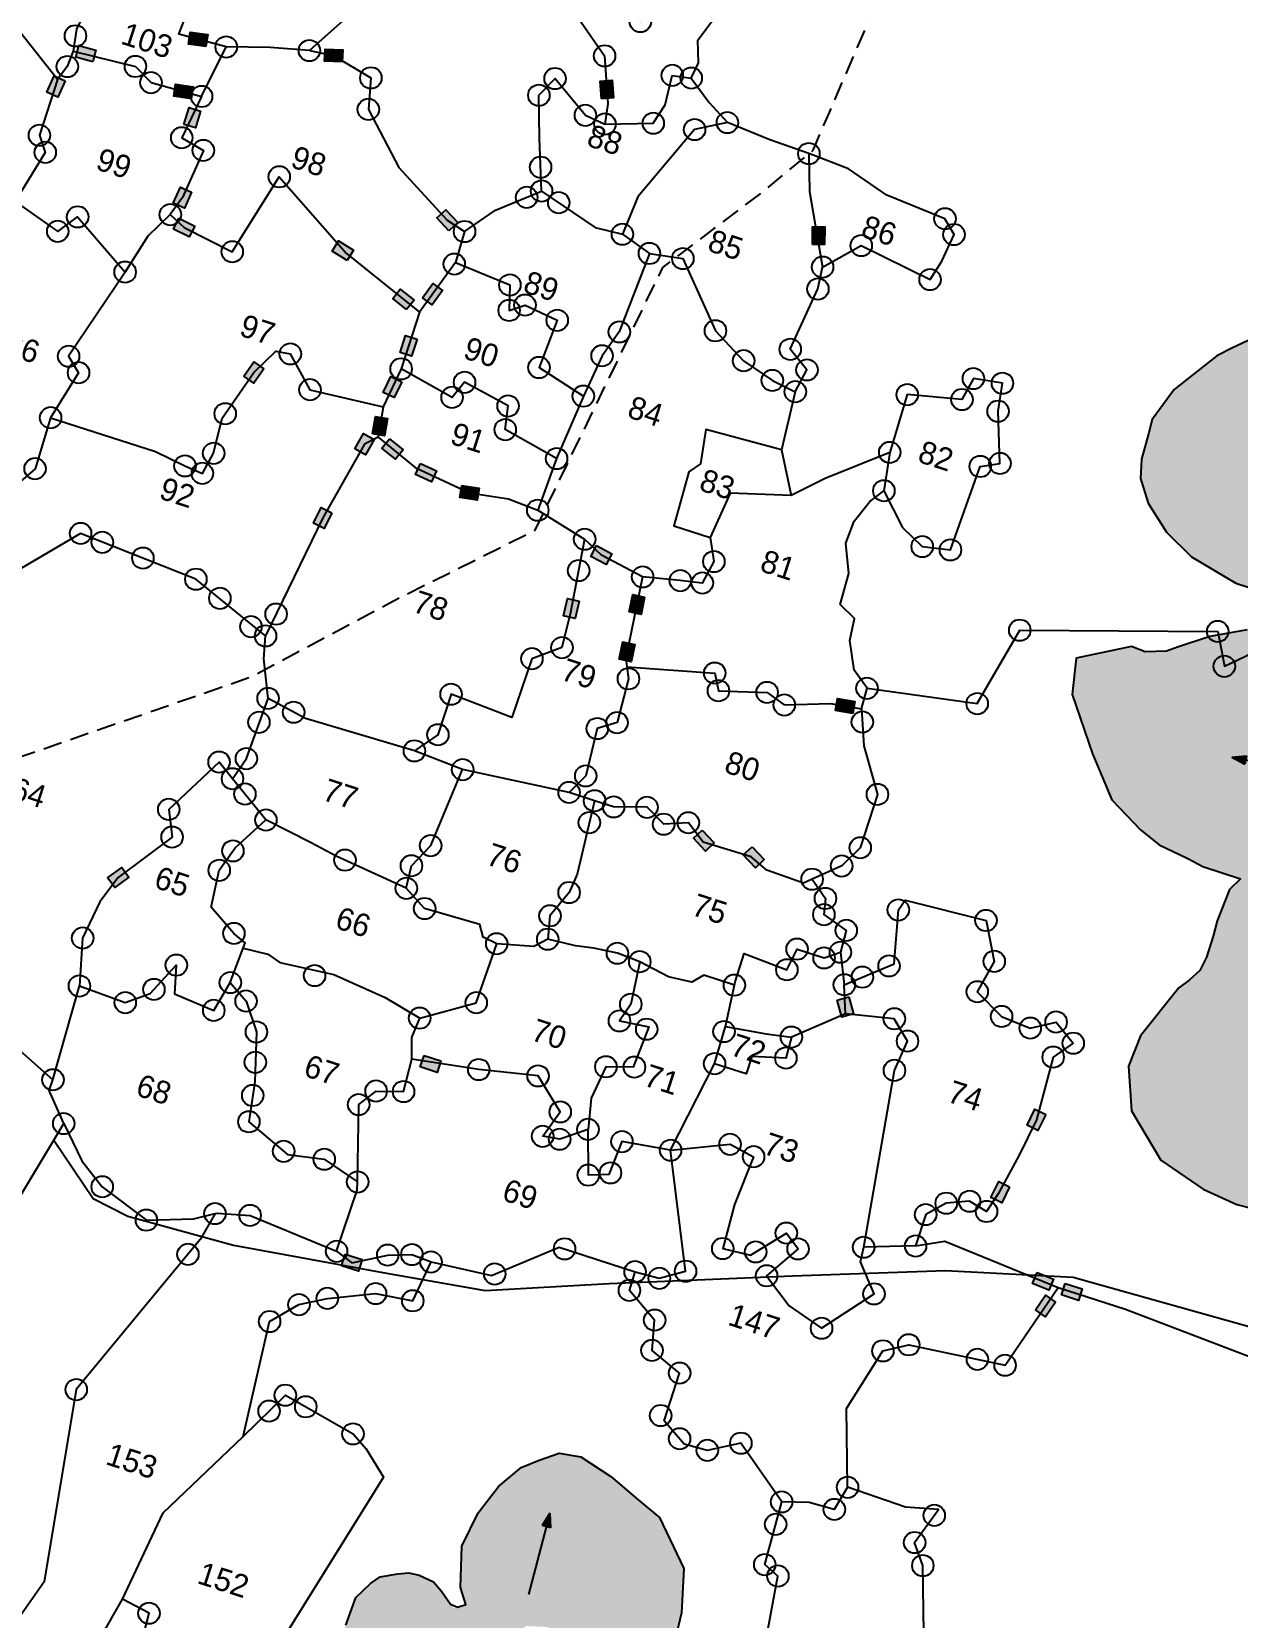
# Model space of a CAD drawing. Header units: metres. Extents: x 282486 to 287431, y 2087711 to 2097999.
# Drawn here: x 285063.6 to 285300.6, y 2095617.8 to 2095929.3 of the extents above; entities that cross this region are included whole.
import ezdxf
from ezdxf.enums import TextEntityAlignment as Align

# ---------------------------------------------------------------- set-up
doc = ezdxf.new("R2010")
doc.units = ezdxf.units.M
doc.header["$LTSCALE"] = 0.3
doc.header["$MEASUREMENT"] = 0
doc.linetypes.add('DASHED', pattern=[0.75, 0.5, -0.25])
for name, color, linetype in [('LINE_FOOTPATH', 1, 'DASHED'), ('POLY_HATCH', 12, 'Continuous'), ('POLY_PARCEL', 6, 'Continuous'), ('SYM_ARROW', 1, 'Continuous'), ('SYM_STONE', 1, 'Continuous'), ('TEXT_PARCEL', 7, 'Continuous')]:
    doc.layers.add(name, color=color, linetype=linetype)
doc.styles.add('TEXT_MAP', font='KRDEV050.TTF')
pattern_1 = [(0, (0, 0), (1.25, 1.25), [1.25, -1.25]), (90, (1.25, 0), (-1.25, 1.25), [1.25, -1.25])]

# ---------------------------------------------------------------- blocks, each defined once
blk = doc.blocks.new('STONE')
blk.add_circle((0, 0), 0.851)
blk = doc.blocks.new('STONESQUAREFILLED')
blk.add_hatch(color=256).paths.add_polyline_path([(0.7, -0.48), (0.7, 0.48), (-0.7, 0.48), (-0.7, -0.48)])
blk.add_lwpolyline([(-0.7, 0.48), (0.7, 0.48), (0.7, -0.48), (-0.7, -0.48)], close=True)
blk = doc.blocks.new('ARROWASPECT')
h = blk.add_hatch(color=256)
h.paths.add_polyline_path([(2.85, -2.85), (3.72, -1.98), (0, 0)])
h.paths.add_polyline_path([(0, 0), (1.98, -3.72), (2.85, -2.85)])
for points in [[(0, 0), (17.15, -17.15)], [(0, 0), (1.98, -3.72)], [(0, 0), (3.72, -1.98)], [(3.72, -1.98), (1.98, -3.72)]]:
    blk.add_lwpolyline(points)
blk = doc.blocks.new('JUNA-1')
at = {"layer": 'POLY_HATCH'}
h = blk.add_hatch(dxfattribs=at)
h.set_pattern_fill('ZIGZAG', color=256, scale=10, style=0)
h.set_pattern_definition(pattern_1)
h.paths.add_polyline_path([(376.13, 531.6), (377.55, 532.35), (378.72, 533.51), (379.3, 536.26), (378.88, 539.25), (377.05, 542), (375.14, 543.08), (378.13, 546.58), (378.97, 548.57), (379.22, 550.57), (378.13, 552.9), (376.55, 554.98), (375.22, 555.73), (372.06, 557.06), (368.97, 557.56), (367.31, 558.06), (367.31, 558.73), (368.89, 559.97), (372.04, 563.93), (374.04, 567.92), (374.37, 571.67), (372.45, 575.91), (368.96, 580.24), (364.61, 581.18), (360.53, 580.59), (356.95, 579.26), (355.7, 577.76), (354.54, 576.27), (354.12, 575.27), (353.79, 573.77), (352.96, 572.52), (351.79, 571.19), (351.29, 570.44), (351.04, 568.69), (348.13, 570.11), (345.8, 570.61), (344.05, 570.94), (342.38, 570.61), (339.88, 568.11), (338.97, 565.78), (338.64, 563.45), (338.64, 560.96), (339.05, 559.29), (339.63, 557.96), (337.64, 559.29), (334.72, 557.96), (331.97, 556.21), (328.64, 553.97), (328.62, 552.83), (329.12, 549.02), (328.87, 547.25), (326.46, 546.17), (323.38, 543.76), (321.96, 541.68), (321.13, 537.85), (321.21, 535.1), (321.79, 533.94), (323.29, 532.19), (324.71, 531.44), (325.96, 530.36), (326.71, 529.78), (326.71, 529.11), (323.54, 528.95), (321.13, 528.28), (321.04, 524.04), (321.71, 522.46), (323.46, 520.71), (324.79, 519.71), (326.54, 518.79), (327.87, 518.21), (330.88, 518.23), (330.21, 517.32), (328.3, 515.9), (326.88, 512.58), (326.88, 510.25), (327.63, 507.83), (328.38, 506.42), (329.5, 504.8), (329.88, 503.84), (327.3, 503.67), (325.22, 503.26), (323.8, 502.09), (323.39, 499.84), (324.05, 497.51), (324.14, 495.52), (324.14, 492.44), (324.22, 491.36), (325.39, 490.19), (326.05, 489.78), (327.88, 489.19), (329.13, 488.44), (331.26, 487.69), (330.46, 486.7), (328.38, 486.36), (327.22, 485.7), (324.47, 486.28), (323.64, 487.03), (322.8, 487.2), (321.31, 486.28), (319.89, 485.61), (317.56, 483.45), (316.56, 482.45), (314.15, 478.87), (313.22, 476.06), (313.31, 474.9), (313.39, 472.82), (313.8, 471.32), (314.97, 469.66), (317.05, 467.91), (319.55, 466.66), (323.55, 465.75), (326.96, 465.75), (329.87, 466.33), (331.95, 466.66), (334.86, 467.8), (334.95, 466.91), (334.79, 464.91), (334.7, 463.42), (334.37, 460), (331.87, 461.75), (330.79, 462.42), (329.46, 463), (327.46, 463), (325.54, 462.5), (322.88, 461.09), (320.71, 459.5), (319.97, 458.92), (318.38, 458.34), (317.22, 458.42), (313.31, 456.18), (313.89, 453.35), (316.89, 449.35), (319.47, 446.36), (322.38, 444.78), (324.13, 444.11), (326.63, 443.78), (327.96, 443.53), (331.12, 443.53), (330.54, 442.45), (330.37, 439.78), (330.54, 437.34), (330.29, 435.62), (329.71, 434.62), (329.12, 433.79), (327.38, 429.23), (327.21, 426.65), (328.54, 423.33), (331.96, 420.33), (335.87, 419.17), (338.78, 418.83), (341.36, 419), (344.36, 419.33), (346.36, 419.91), (347.36, 420.5), (348.11, 421), (348.94, 421.58), (353.02, 422.58), (353.94, 418.92), (355.77, 416.59), (358.39, 414.81), (359.43, 412.51), (361.85, 411.93), (366.09, 412.01), (368.76, 412.09), (373.39, 414.67), (374.39, 417.25), (374.88, 422.24), (374.8, 425.16), (374.22, 426.74), (373.8, 429.07), (372.97, 430.9), (372.38, 433.36), (374.72, 433.56), (376.3, 434.56), (377.22, 436.06), (377.97, 437.39), (380.05, 441.97), (379.13, 444.94), (377.97, 446.36), (379.55, 448.02), (380.55, 449.1), (381.21, 451.43), (380.63, 453.85), (379.55, 455.59), (378.19, 457.32), (380.71, 459.01), (381.3, 459.75), (381.71, 461.09), (381.88, 462.17), (381.46, 463.91), (380.88, 464.66), (380.38, 466.08), (379.88, 466.99), (377.63, 469.24), (375.14, 470.32), (382.38, 470.16), (384.96, 469.91), (387.13, 470.07), (387.62, 470.74), (387.54, 472.15), (386.13, 473.9), (384.54, 475.07), (382.38, 476.98), (380.96, 478.14), (384.04, 479.48), (386.38, 480.56), (386.79, 481.64), (386.88, 482.64), (384.55, 486.44), (381.55, 488.02), (379.3, 489.19), (381.55, 491.02), (382.97, 492.18), (384.13, 494.01), (384.63, 495.18), (382.97, 497.76), (380.3, 499.51), (377.81, 501.09), (380.64, 502.59), (383.13, 506.08), (384.22, 507.58), (383.05, 510.16), (381.97, 511.66), (380.22, 512.16), (376.72, 512.32), (378.72, 513.4), (381.14, 515.73), (381.05, 516.82), (380.64, 517.56), (377.68, 519.27), (378.72, 520.31), (380.55, 521.14), (381.89, 523.39), (382.13, 524.89), (381.97, 526.05), (380.96, 529.68), (379.8, 530.35), (377.47, 531.1)])
h.paths.add_polyline_path([(366.79, 525.54), (366.04, 524.54), (365.32, 522.55), (365.46, 522.32), (366.7, 520.54), (366.8, 518.99), (367.38, 516.33), (367.21, 514.17), (366.46, 513.09), (367.13, 511.34), (368.29, 510.17), (369.04, 507.51), (369.46, 506.43), (369.46, 505.51), (369.46, 503.85), (369.13, 502.93), (368.63, 501.94), (368.29, 500.85), (369.54, 499.52), (369.96, 497.77), (370.22, 494.24), (368.54, 491.81), (367.79, 490.56), (368.46, 489.98), (369.24, 487.64), (369.13, 485.57), (368.54, 483.4), (368.21, 482.16), (367.71, 480.99), (368.13, 480.08), (368.54, 478.66), (368.71, 477.33), (368.85, 474.32), (367.38, 471.84), (367.54, 470.67), (367.88, 469.42), (368.71, 467.84), (368.71, 465.51), (367.8, 463), (366.54, 462.05), (366.71, 461.22), (367.45, 460.39), (368.95, 458.21), (368.95, 454.34), (368.36, 451.79), (366.73, 449.74), (366.37, 448.82), (367.41, 447.16), (367.95, 446.07), (367.95, 444.52), (367.62, 442.75), (367.21, 441.5), (366.62, 440.08), (365.91, 437.08), (366.12, 435.92), (366.29, 433.92), (366.46, 432.84), (366.37, 431.51), (365.96, 429.02), (365.37, 427.85), (364.46, 426.1), (360.77, 424.76), (358.71, 425.52), (355.43, 425.94), (353.42, 427.22), (351.84, 429.2), (350.8, 431.68), (350.8, 433.4), (352.55, 437.67), (352.14, 438.25), (350.42, 440.54), (349.64, 444.24), (349.72, 447.28), (350.88, 448.53), (349.72, 449.53), (348.34, 452.5), (348.72, 456.1), (350.22, 457.19), (349.47, 458.1), (349.05, 459.35), (348.55, 462.01), (348.72, 464.18), (349.22, 467), (350.64, 469.17), (349.8, 470.25), (348.89, 472.41), (348.14, 473.83), (348.3, 476.32), (348.64, 478.54), (350.14, 479.29), (349.39, 480.53), (347.93, 482.39), (347.72, 484.45), (347.8, 485.86), (347.91, 488.27), (350.3, 490.85), (348.55, 492.93), (347.47, 494.6), (346.64, 495.68), (345.81, 498.09), (345.81, 499.26), (345.89, 501.59), (346.14, 503.33), (346.71, 506.46), (345.19, 507.44), (344.29, 509.46), (344.21, 510.54), (344.54, 513.2), (345.38, 515.2), (347.38, 519.11), (346.88, 519.78), (346.21, 521.94), (345.96, 524.19), (346.99, 528.2), (348.54, 529.51), (348.37, 530.51), (347.71, 534.34), (347.96, 536.75), (348.07, 538.85), (348.96, 540.25), (350.12, 541.16), (351.12, 543.16), (349.96, 547.9), (350.12, 549.9), (350.71, 551.73), (351.37, 552.98), (352.37, 554.56), (354.79, 556.47), (356.45, 556.56), (357.8, 557.83), (358.73, 558.99), (361.69, 558.99), (361.8, 557.91), (361.88, 556.25), (363.38, 554.66), (364.46, 553.5), (365.38, 551.5), (365.71, 549.26), (365.21, 546.34), (364.3, 545.51), (362.71, 545.01), (363.96, 543.26), (365.21, 541.35), (366.38, 538.94), (366.54, 537.69), (366.71, 535.53), (366.31, 533.25), (364.46, 533.36), (365.54, 532.28), (366.38, 531.03), (367.13, 529.37), (367.68, 526.87)], flags=16)
h = blk.add_hatch(dxfattribs=at)
h.set_pattern_fill('ZIGZAG', color=256, scale=10, style=0)
h.set_pattern_definition(pattern_1)
h.paths.add_polyline_path([(367.4, 244.75), (368.73, 243.67), (370.81, 243.17), (373.39, 243.59), (376.39, 245.59), (378.47, 246.75), (380.47, 248.66), (383.05, 252.24), (383.13, 254.16), (382.72, 256.57), (379.64, 261.15), (374.72, 263.39), (375.64, 264.39), (376.64, 266.22), (376.72, 267.39), (376.56, 269.72), (374.5, 272.67), (376.74, 273.01), (380.82, 274), (383.57, 277.83), (384.24, 279.41), (384.4, 280.83), (384.07, 282.74), (382.74, 284.41), (381.57, 285.65), (380.66, 286.65), (377.25, 288.65), (382.24, 288.65), (383.24, 289.73), (384.82, 291.48), (386.23, 293.73), (386.23, 296.81), (385.15, 299.47), (383.54, 300.61), (382.46, 301.45), (380.54, 302.11), (375.72, 303.28), (376.22, 305.44), (374.8, 308.19), (373.55, 310.42), (375.63, 312.18), (377.21, 313.51), (378.46, 315.09), (378.63, 317.51), (377.71, 319.17), (375.8, 320.58), (377.05, 321.08), (378.55, 321.83), (379.46, 323.08), (379.96, 324.66), (380.38, 326.24), (380.29, 328.49), (379.55, 329.99), (381.04, 330.99), (383.21, 331.65), (387.12, 334.15), (387.21, 336.81), (384.62, 341.22), (387.12, 341.64), (389.62, 341.89), (392.03, 345.28), (393.2, 347.7), (393.36, 349.78), (390.7, 353.6), (391.53, 355.02), (392.45, 356.6), (393.44, 358.1), (393.86, 360.01), (393.69, 361.43), (389.95, 365.92), (386.46, 367.78), (386.95, 369.33), (387.12, 371), (387.03, 372.49), (386.12, 374.16), (384.12, 376.24), (384.62, 377.07), (385.37, 380.73), (385.37, 382.48), (384.7, 385.14), (381.79, 387.47), (378.21, 388.3), (374.55, 387.8), (374.21, 388.97), (373.21, 390.05), (371.96, 391.88), (370.72, 392.38), (369.55, 392.38), (366.3, 391.3), (364.22, 389.22), (363.94, 387.88), (363.85, 386.63), (363.77, 385.21), (364.63, 382.98), (364.52, 381.88), (362.44, 382.3), (361.6, 382.47), (359.69, 382.22), (358.19, 382.8), (357.11, 380.47), (355.86, 377.64), (355.28, 376.39), (355.11, 375.06), (355.11, 373.9), (355.11, 372.65), (354.75, 370.84), (353.95, 369.73), (353.36, 368.65), (353.28, 366.74), (353.17, 363.78), (352.2, 362.91), (351.11, 362.74), (349.37, 362.33), (348.03, 361.66), (347.03, 360.75), (346.37, 359.42), (345.79, 358.5), (345.12, 356.92), (343.54, 356.25), (342.62, 355.75), (341.71, 354.67), (341.12, 353.76), (339.87, 353.59), (339.13, 354.42), (338.04, 355.75), (337.29, 356.34), (335.63, 357.17), (334.3, 357.67), (332.96, 357.67), (331.55, 357.42), (330.47, 356.84), (329.47, 355.75), (328.55, 354.26), (327.89, 352.84), (327.72, 351.59), (328.05, 349.85), (328.64, 347.6), (327.14, 346.85), (324.72, 346.27), (322.48, 344.9), (322.22, 346.19), (321.81, 347.18), (319.89, 349.1), (317.81, 349.51), (316.73, 348.68), (313.9, 348.1), (315.81, 350.76), (316.4, 355.17), (313.45, 358.04), (314.53, 359.04), (315.11, 359.78), (315.61, 361.12), (316.11, 364.53), (316.19, 366.52), (315.86, 369.1), (315.28, 370.44), (312.78, 372.52), (309.78, 372.35), (306.95, 372.27), (306.78, 374.43), (305.87, 377.84), (302.79, 381.09), (300.71, 381.92), (298.13, 383), (295.38, 383.75), (293.63, 383.5), (292.3, 382.5), (291.13, 381.5), (289.88, 379.51), (288.97, 377.01), (288.55, 374.1), (289.46, 370.96), (290.29, 369.79), (289.46, 369.21), (288.12, 370.21), (287.29, 370.71), (286.04, 370.88), (285.21, 370.79), (284.38, 370.46), (283.13, 369.79), (282.55, 369.05), (281.8, 367.63), (281.71, 365.3), (281.8, 363.89), (282.13, 362.47), (283.05, 360.81), (284.46, 358.98), (283.55, 358.73), (282.3, 358.56), (281.13, 357.98), (279.38, 356.9), (278.38, 354.82), (280.3, 350.07), (278.47, 350.07), (277.13, 349.99), (275.8, 349.41), (274.3, 347.66), (273.55, 345), (273.22, 343.33), (274.55, 342.08), (275.97, 340), (277.3, 338.76), (279.05, 337.42), (281.3, 336.09), (280.88, 335.51), (280.55, 334.84), (279.88, 333.6), (279.72, 332.43), (279.72, 329.77), (280.63, 327.19), (282.03, 325.79), (278.14, 324.54), (277.72, 322.62), (277.8, 319.79), (279.3, 317.88), (281.63, 316.55), (284.46, 316.3), (284.38, 315.72), (283.8, 315.05), (282.47, 313.8), (281.88, 312.72), (281.88, 311.22), (282.13, 309.81), (282.55, 308.73), (284.8, 307.23), (286.8, 306.23), (286.46, 305.56), (285.3, 304.23), (284.38, 302.9), (283.72, 301.07), (283.47, 298.41), (283.72, 296.99), (285.63, 295.33), (287.87, 293.71), (287.29, 292.29), (286.62, 291.88), (285.62, 290.8), (284.58, 288.55), (284.29, 286.55), (284.12, 285.3), (284.54, 284.22), (285.37, 282.64), (287.76, 281.7), (285.79, 280.89), (284.7, 280.15), (283.79, 278.56), (283.62, 276.57), (285.95, 272.82), (287.45, 271.32), (286.04, 270.74), (284.54, 270.49), (282.71, 269.58), (281.96, 268.16), (281.37, 266), (281.37, 264.75), (282.62, 262.75), (280.03, 260.53), (277.53, 258.12), (277.44, 255.96), (277.78, 254.04), (279.61, 251.88), (279.03, 251.05), (275.45, 250.8), (273.2, 249.8), (271.95, 245.89), (275.46, 239.26), (272.87, 239.15), (270.03, 239.4), (268.12, 238.73), (266.62, 236.23), (266.54, 233.07), (267.62, 229.24), (270.62, 227.08), (276.07, 225.81), (276.16, 224.97), (275.49, 221.89), (275.99, 220.73), (277.74, 219.9), (281.49, 219.98), (285.4, 221.65), (285.57, 219.65), (285.57, 217.73), (286.15, 216.49), (287.81, 215.4), (290.23, 213.57), (292.48, 213.16), (295.39, 213.57), (298.3, 217.07), (299.47, 219.81), (301.13, 219.23), (303.55, 218.98), (304.88, 219.32), (307.54, 221.65), (308.71, 223.39), (310.71, 225.31), (312.29, 224.39), (311.79, 223.14), (311.21, 221.65), (310.38, 218.98), (310.79, 217.23), (312.87, 214.99), (317.5, 212.99), (317.5, 211.39), (317, 209.49), (316.91, 207.33), (318.16, 205.67), (319.24, 203.75), (321.41, 203.09), (324.07, 203.17), (325.49, 204.34), (326.9, 205.92), (328.32, 205.83), (327.99, 203.17), (328.4, 200.17), (329.15, 198.93), (331.57, 195.68), (333.9, 194.93), (336.23, 195.1), (339.64, 197.93), (341.81, 201.26), (341.81, 203.84), (340.97, 206.42), (342.97, 205.83), (344.72, 205.58), (346.97, 205.67), (348.88, 206.08), (351.55, 206.75), (352.88, 208.83), (353.71, 212.24), (351.13, 217.32), (354.3, 216.9), (356.04, 217.32), (357.96, 218.73), (359.21, 221.31), (359.37, 225.14), (356.54, 228.38), (357.29, 229.05), (361.12, 229.63), (364.79, 230.13), (365.12, 231.8), (364.37, 235.96), (362.73, 238.76), (363.4, 239.59), (364.65, 241.26), (365.4, 242.34), (365.63, 246.32)])
h.paths.add_polyline_path([(367.44, 256.55), (365.77, 255.47), (363.11, 255.05), (360.86, 255.47), (360.61, 253.97), (360.03, 249.65), (358.53, 246.9), (356.78, 245.74), (354.12, 245.65), (351.54, 245.98), (351.54, 243.9), (352.2, 241.32), (351.95, 239.66), (350.7, 237.83), (347.87, 235.25), (345.62, 234.33), (346.87, 230.67), (347.04, 227.84), (346.28, 225.37), (344.03, 224.12), (341.36, 223.7), (341.2, 222.37), (341.7, 220.87), (342.7, 218.96), (342.42, 216.45), (341.7, 215.3), (340.86, 214.38), (339.71, 212.97), (338.2, 212.47), (337.45, 213.05), (336.87, 212.22), (335.95, 210.97), (332.9, 210.1), (330.42, 210.29), (328.2, 212.3), (327.96, 212.47), (327.29, 212.55), (324.49, 213.3), (324.35, 214.86), (323.93, 215.86), (323.35, 216.77), (321.41, 218.71), (321.02, 221.18), (320.85, 224.01), (321.52, 225.01), (323.18, 225.76), (322.77, 226.01), (321.43, 226.76), (320.19, 228.17), (319.35, 229.92), (319.1, 232.25), (319.52, 234.25), (320.6, 236.91), (319.44, 236.33), (316.86, 235.83), (315.61, 236.49), (315.27, 237.08), (314.19, 238.88), (312.83, 240.54), (312.44, 240.07), (312.19, 239.66), (311.22, 237.3), (308.74, 236.06), (306.28, 236.16), (304.37, 236.41), (302.95, 236.41), (302.54, 235.91), (302.32, 232.19), (298.79, 230.92), (296.54, 230.5), (294.13, 231), (293.88, 230), (293.71, 229.17), (293.59, 227.55), (293.29, 226.09), (292.29, 225.51), (290.05, 225.34), (288.05, 225.59), (287.05, 226.26), (286.22, 226.34), (285.05, 225.51), (281.38, 225.39), (280.39, 226.26), (279.81, 227.51), (279.14, 229.17), (278.31, 230.5), (277.62, 232.74), (277.89, 235), (278.64, 236.66), (281.8, 237.99), (280.14, 239.57), (279.22, 241.32), (279.22, 243.74), (279.97, 245.15), (281.39, 247.26), (283.13, 247.85), (285.8, 250.18), (283.95, 252.84), (284.05, 255.17), (284.05, 256.17), (284.72, 257.33), (285.8, 257.67), (289.21, 259.58), (288.96, 260.83), (287.26, 262.14), (287.55, 266.25), (288.88, 268.65), (291.54, 269.4), (291.46, 271.4), (290.21, 273.31), (289.96, 274.73), (290.89, 278.11), (292.72, 281.53), (291.88, 281.86), (290.8, 283.02), (290.8, 284.44), (290.39, 287.35), (291.05, 289.68), (293.3, 294.42), (293.05, 294.67), (291.31, 296.09), (290.39, 297.59), (289.9, 299.71), (290.14, 300.91), (291.22, 306.24), (289.18, 309.4), (288.32, 310.96), (288.72, 314.61), (290.55, 316.52), (290.05, 317.35), (288.55, 319.68), (288.22, 321.93), (288.89, 323.59), (291.13, 323.84), (291.05, 324.43), (289.47, 326.01), (288.05, 327.51), (287.39, 331.42), (287.22, 333.16), (288.47, 334.33), (290.05, 334.99), (289.88, 335.49), (288.97, 337.08), (288.14, 338.07), (287.71, 342.71), (289.72, 344.52), (291.3, 344.52), (291.63, 345.52), (290.58, 347.32), (290.05, 349.18), (290.05, 352.51), (291.55, 354.26), (292.63, 356.17), (293.05, 357.34), (292.8, 359.58), (292.63, 360.42), (292.13, 361.58), (291.78, 363.83), (293.14, 366.85), (294.71, 367.41), (294.59, 368.66), (295.38, 369.65), (296.91, 370.07), (298.96, 370.07), (300.37, 368.65), (299.54, 368.24), (298.38, 368.41), (298.04, 367.82), (298.96, 367.16), (300.99, 367.54), (301.87, 366.66), (303.54, 365.08), (304.15, 362.88), (303.9, 361.11), (303.41, 360.21), (302.49, 358.71), (299.83, 358.22), (302.91, 356.3), (303.57, 354.97), (303.74, 352.89), (303.16, 350.14), (302.24, 347.9), (303.16, 347.48), (304.07, 346.4), (305.24, 345.15), (305.99, 343.74), (306.32, 342.4), (306.49, 341.32), (307.67, 338.51), (308.9, 338.41), (310.82, 337.66), (311.9, 336.91), (314.31, 335.08), (315.81, 336.41), (316.48, 337.25), (317.64, 337.5), (319.22, 337.66), (320.89, 337.83), (323.55, 336.75), (323.97, 337.5), (324.47, 338.66), (325.88, 339.66), (327.97, 340.74), (331.08, 341.03), (334.07, 340.95), (334.41, 341.61), (334.74, 342.2), (335.41, 343.69), (336.66, 344.94), (338.07, 345.36), (340.07, 345.77), (340.99, 345.19), (342.4, 345.19), (342.98, 346.02), (343.97, 348.28), (345.23, 348.85), (346.73, 348.94), (347.98, 348.94), (350.98, 349.19), (351.14, 349.93), (351.14, 351.02), (351.23, 353.1), (351.53, 355.51), (352.81, 356.51), (354.55, 357.73), (355.64, 358.09), (357.97, 357.09), (357.22, 358.58), (357.47, 360.17), (357.8, 362.25), (359.08, 364.69), (361.05, 366.83), (361.4, 368.93), (362.88, 369.57), (362.8, 370.41), (362.47, 371.74), (362.34, 374.35), (363.47, 376.42), (365.21, 377.98), (366.71, 378.73), (367.63, 379.89), (367.79, 380.64), (368.19, 383.69), (369.13, 384.72), (370.46, 385.05), (371.79, 384.97), (373.29, 385.13), (373.88, 384.89), (375.13, 385.48), (377.52, 384.68), (379.45, 381.79), (379.21, 380.48), (379.04, 379.4), (378.96, 377.57), (378.71, 375.82), (379.21, 375.24), (381.12, 373.83), (381.62, 372.74), (381.96, 370.83), (382.04, 367.42), (382.46, 366), (383.79, 365.37), (383.88, 363.71), (383.88, 361.34), (382.88, 359.72), (381.88, 358.88), (381.88, 357.47), (381.88, 355.72), (381.71, 353.72), (381.3, 351.56), (379.88, 349.23), (377.38, 346.4), (375.22, 345.24), (375.64, 343.57), (376.39, 340.83), (376.3, 338.58), (375.8, 337.33), (375.05, 335.67), (373.31, 333.61), (373.47, 332.17), (373.89, 329.18), (373.89, 327.68), (373.52, 324.61), (371.3, 323.22), (370.22, 322.3), (370.97, 321.64), (372.3, 319.56), (372.58, 316.88), (371.97, 315.48), (370.72, 313.57), (369.22, 311.82), (369.72, 310.32), (370.05, 307.49), (369.97, 304.5), (369.63, 303.16), (369.14, 301.92), (368.8, 300.42), (369.63, 298.75), (370.38, 297.01), (370.22, 295.09), (370.05, 293.34), (368.47, 289.06), (367.63, 284.99), (367.38, 283.57), (368.13, 282.82), (369.06, 280.83), (368.74, 278.44), (367.72, 277.16), (366.97, 276.08), (366.39, 274.83), (367.63, 273.59), (368.97, 272.09), (369.38, 269.33), (368.35, 266.79), (367.6, 266.04), (366.86, 264.79), (368.02, 263.96), (368.94, 261.21), (368.44, 258.22)], flags=16)
at = {"layer": 'LINE_FOOTPATH', "ltscale": 10, "flags": 128}
blk.add_lwpolyline([(227.91, 404.24), (234.86, 422.15), (251.35, 434.58), (260.36, 443.89), (269.3, 452.65), (272.54, 475.6), (278.41, 483.99), (281.04, 488.14), (281.34, 491.38), (283.07, 509.45), (291.06, 527.45), (297.13, 538.47), (302.33, 547.94), (311.74, 557.04), (326.31, 572.31), (330.46, 576.97), (337.64, 580.81), (359.87, 591.71)], dxfattribs=at)
at = {"layer": 'POLY_HATCH'}
for points in [[(319.89, 485.61), (317.56, 483.45), (316.56, 482.45), (314.15, 478.87), (313.22, 476.06), (313.31, 474.9), (313.39, 472.82), (313.8, 471.32), (314.97, 469.66), (317.05, 467.91), (319.55, 466.66), (323.55, 465.75), (326.96, 465.75)], [(325.54, 462.5), (322.88, 461.09), (320.71, 459.5), (319.97, 458.92), (318.38, 458.34), (317.22, 458.42), (313.31, 456.18), (313.89, 453.35), (316.89, 449.35), (319.47, 446.36), (322.38, 444.78), (324.13, 444.11), (326.63, 443.78), (327.96, 443.53), (331.12, 443.53), (330.54, 442.45), (330.37, 439.78), (330.46, 438.53), (330.46, 436.79), (330.29, 435.62), (329.71, 434.62), (329.12, 433.79), (327.38, 429.23), (327.21, 426.65), (328.54, 423.33), (331.96, 420.33), (335.87, 419.17), (338.78, 418.83), (341.36, 419)], [(281.71, 365.3), (281.8, 367.63), (282.55, 369.05), (283.13, 369.79), (284.38, 370.46), (285.21, 370.79), (286.04, 370.88), (287.29, 370.71), (288.12, 370.21), (289.12, 369.46), (289.71, 369.38), (290.29, 369.79), (289.46, 370.96), (288.55, 374.1), (288.97, 377.01), (289.88, 379.51), (291.13, 381.5), (292.3, 382.5), (293.63, 383.5), (295.38, 383.75), (298.13, 383), (300.71, 381.92), (302.79, 381.09), (305.87, 377.84), (306.78, 374.43), (306.95, 372.27)]]:
    blk.add_lwpolyline(points, dxfattribs=at)
at = {"layer": 'POLY_PARCEL'}
for points in [[(272.46, 502.03), (268.73, 504.6), (266.96, 503.19), (267.05, 500.71), (264.83, 493.62), (263.41, 495.12), (262.08, 495.21), (260.58, 494.33), (260.05, 492.38), (262.97, 490.16), (264.39, 486.62), (264.66, 485.02)], [(236.83, 501.28), (238.96, 498.87), (237.75, 496.75), (241.27, 493.7), (241.08, 491.57), (239.69, 490.56), (240.25, 488.52), (242.01, 488.52), (242.65, 486.95), (240.53, 483.35)], [(270.06, 490.6), (270.24, 491.93), (269.62, 493.62), (272.46, 502.03)], [(264.66, 485.02), (268.29, 486.26), (268.73, 487.95), (268.56, 490.34), (270.06, 490.6)], [(270.06, 490.6), (272.01, 489.19), (273.88, 488.12)], [(273.88, 488.12), (271.57, 486.79), (268.91, 480.33), (268.67, 477.12)], [(280.79, 487.77), (277.51, 487.86), (273.88, 488.12)], [(280.79, 487.77), (281.77, 484.93), (284.6, 479.53)], [(284.6, 479.53), (287, 482.1), (293.03, 481.21), (293.47, 482.9), (293.74, 485.2), (292.67, 486.17), (287.71, 486.53), (284.16, 487.59), (280.79, 487.77)], [(261.5, 478.41), (260.05, 482.36), (258.96, 485.58), (259.78, 487.24), (262.97, 485.2), (264.66, 485.02)], [(234.15, 481.59), (230.26, 481.41), (230.45, 484.55), (229.8, 485.66)], [(222.19, 475.01), (214.67, 480.03), (216.03, 481.78), (215.6, 484.22), (210.37, 484.5)], [(223.14, 484.18), (222.4, 479.28), (222.68, 477.53)], [(240.53, 483.35), (237.48, 482.61), (234.15, 481.59)], [(240.53, 483.35), (242.48, 483.57), (245.84, 482.79), (246.42, 480.35), (250.14, 476.7), (255.09, 473.9), (256.67, 473.47)], [(233.5, 477.25), (234.15, 481.59)], [(285.58, 469.45), (285.93, 471.38), (284.16, 472.53), (284.78, 477.76), (284.6, 479.53)], [(222.68, 477.53), (222.62, 476.23), (222.19, 475.01)], [(222.68, 477.53), (227.77, 477.9), (229.34, 477.06), (233.5, 477.25)], [(256.67, 473.47), (258.49, 475.83), (261.5, 478.41)], [(261.5, 478.41), (266.45, 476.97), (268.67, 477.12)], [(233.5, 477.25), (233.01, 473.65), (234.95, 473.22), (234.52, 469.14), (234.02, 467.56)], [(268.67, 477.12), (271.18, 476.33)], [(271.18, 476.33), (270.82, 469.67), (270.1, 467.45), (269.67, 463.94)], [(271.18, 476.33), (273.83, 476.76), (278.06, 472.1), (280.92, 470.53), (283.57, 469.74), (285.58, 469.45)], [(222.19, 475.01), (222.19, 470.36), (223.05, 469.21), (221.98, 464.77)], [(294.69, 464.13), (297, 461.82), (298.95, 460.85), (301.17, 461.29), (301.38, 468.32), (302.8, 469.03), (301.38, 472.93), (301.03, 475.15), (298.72, 474.79), (298.37, 472.93), (294.11, 471.96), (294.2, 467.17)], [(298.24, 448.8), (306.94, 450.33), (308.37, 456.92), (323.36, 461.66), (324.71, 459.19), (336.24, 470.08), (344.91, 471.35), (356.51, 473.97), (359.83, 474.84)], [(234.02, 467.56), (235.38, 466.92), (239.61, 466.27), (241.33, 473.08), (248.28, 468.92), (255.23, 466.27)], [(256.67, 473.47), (256.74, 470.9)], [(256.74, 470.9), (255.23, 466.27)], [(256.74, 470.9), (261.4, 470.54), (261.97, 468.6), (263.04, 469.39), (265.84, 469.03), (265.62, 465.02), (269.67, 463.94)], [(285.58, 469.45), (285.94, 464.73)], [(232.01, 462.12), (232.87, 465.41), (234.02, 467.56)], [(255.23, 466.27), (255.23, 461.55)], [(294.2, 467.17), (289.94, 463.63), (287.8, 461.5)], [(294.2, 467.17), (294.69, 464.13)], [(221.98, 464.77), (225.92, 463.55), (227.07, 465.13), (232.01, 462.12)], [(285.94, 464.73), (279.75, 464.42), (280.19, 461.68), (279.48, 460.79), (279.66, 456.36), (282.71, 456.35)], [(285.94, 464.73), (287.8, 461.5)], [(269.67, 463.94), (269.17, 458.57)], [(298.24, 448.8), (296.82, 449.86), (295.76, 451.99), (295.58, 453.76), (294.16, 454.47), (294.07, 457.04), (293.1, 459.25), (293.19, 461.11), (293.9, 462.97), (294.69, 464.13)], [(232.01, 462.12), (229.79, 454.38), (230.94, 453.38), (229.93, 449.3)], [(255.23, 461.55), (254.8, 458.25)], [(269.17, 458.57), (264.58, 459.5), (264.22, 461.36), (260.35, 462.08), (259.78, 460.64), (255.23, 461.55)], [(287.8, 461.5), (283.14, 460.21), (282.71, 456.35)], [(229.93, 449.3), (238.68, 449.3), (241.26, 448.94), (242.76, 448.8), (243.12, 450.59), (242.9, 453.45), (244.19, 457.68), (245.34, 459.83), (246.49, 459.97), (248.85, 457.75), (254.8, 458.25)], [(269.17, 458.57), (269.01, 454.21)], [(254.8, 458.25), (255.16, 455.82)], [(282.71, 456.35), (283.57, 454.63), (283.22, 452.73), (281.5, 452.37), (278.56, 451.73)], [(255.16, 455.82), (254.3, 454.96), (252.94, 448.37), (251.5, 438.07)], [(255.16, 455.82), (258.69, 454.43), (263.42, 453.86), (266.51, 454.36), (269.01, 454.21)], [(269.01, 454.21), (273.26, 453.16)], [(273.26, 453.16), (273.98, 447.29), (274.19, 444.42), (272.19, 442.85), (272.11, 437.91), (266.95, 438.19), (266.94, 434.81), (265.56, 433.02)], [(278.56, 451.73), (274.91, 452.37), (273.26, 453.16)], [(278.56, 451.73), (279.26, 445.19), (279.56, 444.56)], [(229.93, 449.3), (230, 445.07), (228.43, 442.46)], [(298.33, 447.11), (298.24, 448.8)], [(279.56, 444.56), (286.36, 446.23), (287.07, 444.99), (290.79, 446.05), (292.39, 445.52), (295.85, 446.76), (298.33, 447.11)], [(298.33, 447.11), (299.39, 444.38), (301.62, 441.04), (301.62, 436.59), (300.66, 434.76), (298.75, 433.04)], [(279.56, 444.56), (279.98, 443.69), (280.19, 440.1), (278.83, 439.17), (279.12, 435.31), (278.26, 433.66)], [(251.5, 438.07), (244.85, 440.65), (244.85, 440.65), (244.85, 440.65), (235.02, 441.29), (235.02, 441.29), (235.02, 441.29), (229.64, 435.27)], [(253.22, 433.41), (251.93, 436.28), (251.5, 438.07)], [(252.49, 426.47), (253.05, 428.33), (253.22, 433.41)], [(265.56, 433.02), (256.54, 432.8), (253.22, 433.41)], [(278.26, 433.66), (269.66, 432.78), (269.66, 432.78)], [(280.39, 433.65), (278.26, 433.66)], [(280.39, 433.65), (280.86, 427.69), (280.71, 426.1), (279.83, 423.87), (280.23, 422.05)], [(298.75, 433.04), (298.2, 432.54), (295.1, 432.61), (293.59, 433.25), (289.61, 433.17), (288.02, 434.28), (286.19, 433.57), (284.52, 434.44), (281.98, 433.65), (280.39, 433.65)], [(303.76, 425.85), (307.01, 428.66), (306.02, 432.82), (306.29, 433.72), (312.9, 434.17), (314.52, 431.28), (313.98, 428.57), (316.42, 427.3), (318.87, 427.12), (320.68, 428.21), (322.49, 427.03), (321.31, 425.49), (321.58, 420.34), (321.13, 417.26), (320.5, 413.83), (320.04, 412.2), (318.51, 412.56), (316.79, 411.84), (315.52, 410.48), (315.52, 407.86)], [(269.66, 432.78), (269.66, 432.78), (265.56, 433.02)], [(268.3, 422.44), (268.14, 424.27), (269.1, 426.26), (269.66, 432.78)], [(298.75, 433.04), (300.23, 431.91), (300.5, 430.65), (302.58, 430.01), (302.67, 428.21)], [(295.46, 423.14), (295.43, 423.41), (295.43, 425.76), (299.05, 425.58), (299.32, 427.39), (301.58, 427.39), (302.67, 428.21)], [(302.67, 428.21), (303.76, 425.85)], [(252.49, 426.47), (251.07, 427.4), (248.42, 422.6), (249.35, 420.59), (246.27, 416.22), (245.48, 413.93), (245.05, 410.78), (245.98, 407.08)], [(256.02, 424.17), (252.49, 426.47)], [(304.57, 423.68), (303.76, 425.85)], [(311.63, 406.5), (309.64, 420.61), (309.91, 423.14), (308.37, 424.5), (304.57, 423.68)], [(257.43, 413.93), (257.45, 414.39), (256.37, 414.82), (254.01, 416.25), (253.72, 419.23), (254.37, 421.31), (256.02, 424.17)], [(268.3, 422.44), (262.22, 423.16), (260, 423.56), (256.02, 424.17)], [(304.57, 423.68), (301.04, 420.61)], [(276.49, 420.46), (275.3, 420.62), (274.74, 421.49), (270.18, 421.36), (270.18, 421.36), (268.3, 422.44)], [(280.23, 422.05), (279.35, 421.17), (276.49, 420.46)], [(287.74, 422.6), (285.84, 422.69), (283.94, 422.51), (282.49, 422.24), (280.23, 422.05)], [(287.74, 422.6), (288.1, 419.16), (287.65, 417.63), (290, 417.9), (289.82, 414.46), (287.74, 413.83), (287.38, 411.11), (287.92, 408.67)], [(295.46, 423.14), (292.9, 423.14), (292.17, 422.33), (290.27, 422.15), (287.74, 422.6)], [(295.79, 419.8), (295.46, 423.14)], [(272.48, 412.96), (276.38, 415.51), (276.49, 420.46)], [(295.79, 419.8), (299.05, 420.25), (301.04, 420.61)], [(295.88, 416.72), (295.79, 419.8)], [(301.04, 420.61), (301.13, 418.89), (298.51, 418.17), (298.51, 416.72), (295.88, 416.72)], [(294.67, 409.11), (295.88, 416.72)], [(257.3, 411.02), (257.43, 413.93)], [(257.43, 413.93), (259.44, 414.08), (260.56, 413.76), (264.93, 414.16), (269.38, 413.68), (272.48, 412.96)], [(272.9, 409.67), (272.36, 411.3), (272.48, 412.96)], [(245.98, 407.08), (249.85, 406.94), (251.5, 408.23), (252.79, 411.02), (253.36, 408.8), (256.73, 408.52), (257.3, 411.02)], [(257.3, 411.02), (258.94, 410.01), (260.48, 407.93), (261.56, 404.13), (262.1, 400.96), (265.81, 399.43), (268.71, 399.97), (271.79, 399.07)], [(287.92, 408.67), (286.02, 407.23), (284.66, 407.04), (285.39, 409.31), (282.84, 411.49), (278.2, 410.52), (278.2, 410.52), (272.9, 409.67)], [(294.67, 409.11), (299.02, 411.01), (301.1, 410.65), (300.83, 406.58), (301.01, 402.96), (303.27, 403.14), (305.44, 405.68), (306.71, 404.77), (304.99, 401.97), (307.43, 400.25), (310.42, 399.35), (313.55, 403.23), (311.74, 405.31), (311.63, 406.5)], [(271.79, 399.07), (269.98, 404.94), (270.97, 406.39), (273.05, 407.02), (272.9, 409.67)], [(327.31, 408.21), (332.92, 408.21), (343.59, 407.66), (348.57, 410.11), (365.62, 409.4), (369.97, 409.03), (374.76, 407.99)], [(294.67, 409.11), (290.78, 408.57), (290.6, 405.77), (289.06, 405.22), (287.92, 408.67)], [(294.95, 399.07), (296.94, 399.16), (298.75, 400.34), (294.67, 409.11)], [(316.27, 387.97), (314.26, 393.9), (315.61, 399.14), (317.42, 400.23), (325.2, 401.04), (327.31, 408.21)], [(315.52, 407.86), (317.62, 408.93), (327.31, 408.21)], [(246.27, 399.35), (245.98, 407.08)], [(315.52, 407.86), (311.63, 406.5)], [(219.97, 402.86), (231.36, 404.86), (239.79, 402.17), (239.79, 402.17), (246.27, 399.35)], [(248.15, 396.3), (246.25, 398.45), (246.27, 399.35)], [(271.89, 393.32), (271.96, 398.44), (271.79, 399.07)], [(279.29, 394.82), (284.18, 395.28), (288.61, 399.07), (294.95, 399.07)], [(311.65, 385.26), (307.13, 388.7), (304.77, 387.34), (302.87, 387.25), (300.79, 388.52), (300.79, 392.5), (298.15, 393.54), (297.61, 395.89), (294.98, 397.52), (294.95, 399.07)], [(237.38, 350.37), (234.85, 353.98), (240.19, 363.38), (237.2, 375.77), (237.02, 385.09), (245.16, 383.46), (248.15, 396.3)], [(248.15, 396.3), (250.43, 393.92), (252.6, 392.47), (256.76, 391.03), (260.29, 392.29), (261.78, 393.2)], [(269.36, 377.06), (268.54, 386.38), (270.35, 388.37), (272.34, 389.54), (275.87, 391.08), (278.86, 391.44), (279.29, 394.82)], [(271.89, 393.32), (273.32, 392.83), (275.85, 394.28), (277.66, 394.91), (279.29, 394.82)], [(261.78, 393.2), (261.29, 390.88), (255.59, 376.51), (257.85, 361.22), (254.59, 350.7)], [(261.78, 393.2), (261.92, 393.29), (264.48, 393.92), (271.89, 393.32), (271.89, 393.32)], [(316.27, 387.97), (315.81, 385.98), (313.73, 385.89), (311.65, 385.26)], [(324.14, 367.44), (324.77, 370.43), (327.49, 374.41), (325.59, 378.84), (323.87, 383.9), (322.69, 385.44), (323.69, 388.52), (321.15, 387.88), (316.27, 387.97)], [(320.04, 353.03), (320.95, 355.47), (314.43, 369.89), (313.17, 379.57), (311.9, 380.11), (311.65, 385.26)], [(269.36, 377.06), (271.53, 381.2), (277.59, 379.93), (278.95, 379.12), (280.94, 377.4), (274.15, 350.09), (271.07, 351.99), (270.98, 356.15), (266.91, 355.52), (266.55, 361.4), (264.19, 361.81)], [(264.19, 361.81), (265.18, 369.32), (269.36, 377.06)], [(258.49, 349.79), (259.84, 351.96), (263.46, 358.2), (264.19, 361.81)]]:
    blk.add_lwpolyline(points, dxfattribs=at)
at = {"layer": 'SYM_STONE'}
blk.add_lwpolyline([(247.8, 394.8), (252.21, 391.37), (255.25, 390.87), (263.95, 391.27), (276.19, 392.89), (284.08, 394), (293.29, 397.54), (306.95, 402.6), (318.38, 406.74), (328.2, 409.37), (344.45, 409.98)], dxfattribs=at)
at = {"layer": 'SYM_ARROW', "xscale": 0.2755940007753527, "yscale": 0.2755940007753527, "zscale": 0.2755940007753527}
for p, rotation in [((327.5, 452.5), 52.05964158704337), ((294.4, 378.75), 318.2541472063362)]:
    blk.add_blockref('ARROWASPECT', p, dxfattribs=dict(at, rotation=rotation))
at = {"layer": 'SYM_STONE'}
for name, p in [('STONE', (264.83, 493.62)), ('STONE', (268.56, 490.34)), ('STONE', (270.06, 490.6)), ('STONE', (262.97, 490.16)), ('STONE', (273.88, 488.12)), ('STONE', (259.78, 487.24)), ('STONE', (271.57, 486.79)), ('STONE', (280.79, 487.77)), ('STONE', (258.96, 485.58)), ('STONE', (268.29, 486.26)), ('STONE', (292.67, 486.17)), ('STONE', (262.97, 485.2)), ('STONE', (264.66, 485.02)), ('STONE', (293.74, 485.2)), ('STONE', (240.53, 483.35)), ('STONE', (245.84, 482.79)), ('STONE', (234.15, 481.59)), ('STONE', (287, 482.1)), ('STONE', (246.42, 480.35)), ('STONE', (293.03, 481.21)), ('STONE', (260.85, 480.19)), ('STONE', (284.6, 479.53)), ('STONE', (222.49, 478.75)), ('STONE', (227.77, 477.9)), ('STONE', (261.5, 478.41)), ('STONE', (263.09, 477.95)), ('STONE', (284.78, 477.76)), ('STONE', (229.34, 477.06)), ('STONE', (233.5, 477.25)), ('STONE', (260.53, 477.57)), ('STONE', (268.67, 477.12)), ('STONE', (273.83, 476.76)), ('STONE', (222.62, 476.23)), ('STONE', (271.18, 476.33)), ('STONE', (298.72, 474.79)), ('STONE', (301.03, 475.15)), ('STONE', (233.01, 473.65)), ('STONE', (234.95, 473.22)), ('STONE', (241.33, 473.08)), ('STONE', (256.67, 473.47)), ('STONE', (298.37, 472.93)), ('STONE', (301.38, 472.93)), ('STONE', (278.06, 472.1)), ('STONE', (284.16, 472.53)), ('STONE', (294.11, 471.96)), ('STONE', (222.19, 470.36)), ('STONE', (256.69, 470.76)), ('STONE', (261.4, 470.54)), ('STONE', (280.92, 470.53)), ('STONE', (285.93, 471.38)), ('STONE', (223.05, 469.21)), ('STONE', (263.04, 469.39)), ('STONE', (265.84, 469.03)), ('STONE', (270.82, 469.67)), ('STONE', (283.57, 469.74)), ('STONE', (285.58, 469.45)), ('STONE', (302.8, 469.03)), ('STONE', (261.97, 468.6)), ('STONE', (301.38, 468.32)), ('STONE', (234.02, 467.56)), ('STONE', (270.1, 467.45)), ('STONE', (294.2, 467.17)), ('STONE', (227.07, 465.13)), ('STONE', (239.61, 466.27)), ('STONE', (265.62, 465.02)), ('STONE', (269.67, 463.94)), ('STONE', (294.69, 464.13)), ('STONE', (225.92, 463.55)), ('STONE', (232.01, 462.12)), ('STONE', (255.23, 461.55)), ('STONE', (260.35, 462.08)), ('STONE', (264.22, 461.36)), ('STONE', (323.36, 461.66)), ('STONE', (259.78, 460.64)), ('STONE', (298.95, 460.85)), ('STONE', (301.17, 461.29)), ('STONE', (246.49, 459.97)), ('STONE', (264.58, 459.5)), ('STONE', (324.71, 459.19)), ('STONE', (248.85, 457.75)), ('STONE', (269.17, 458.57)), ('STONE', (308.37, 456.92)), ('STONE', (229.79, 454.38)), ('STONE', (243.03, 453.86)), ('STONE', (269.01, 454.21)), ('STONE', (283.57, 454.63)), ('STONE', (230.94, 453.38)), ('STONE', (273.26, 453.16)), ('STONE', (283.22, 452.73)), ('STONE', (278.56, 451.73)), ('STONE', (281.5, 452.37)), ('STONE', (243.12, 450.59)), ('STONE', (273.57, 450.65)), ('STONE', (306.94, 450.33)), ('STONE', (229.93, 449.3)), ('STONE', (241.26, 448.94)), ('STONE', (242.76, 448.8)), ('STONE', (298.24, 448.8)), ('STONE', (230, 445.07)), ('STONE', (286.36, 446.23)), ('STONE', (287.07, 444.99)), ('STONE', (290.79, 446.05)), ('STONE', (292.39, 445.52)), ('STONE', (298.71, 446.14)), ('STONE', (274.19, 444.42)), ('STONE', (272.19, 442.85)), ('STONE', (279.98, 443.69)), ('STONE', (235.02, 441.29)), ('STONE', (236.88, 441.15)), ('STONE', (240.33, 440.95)), ('STONE', (244.85, 440.65)), ('STONE', (251.77, 439.97)), ('STONE', (280.19, 440.1)), ('STONE', (301.62, 441.04)), ('STONE', (247.13, 439.79)), ('STONE', (278.83, 439.17)), ('STONE', (250.17, 438.41)), ('STONE', (251.5, 438.07)), ('STONE', (266.95, 438.19)), ('STONE', (301.62, 436.59)), ('STONE', (279.12, 435.31)), ('STONE', (266.94, 434.81)), ('STONE', (278.26, 433.66)), ('STONE', (280.39, 433.65)), ('STONE', (281.98, 433.65)), ('STONE', (284.52, 434.44)), ('STONE', (288.02, 434.28)), ('STONE', (300.66, 434.76)), ('STONE', (312.9, 434.17)), ('STONE', (253.22, 433.41)), ('STONE', (255.49, 432.99)), ('STONE', (265.56, 433.02)), ('STONE', (269.66, 432.78)), ('STONE', (286.19, 433.57)), ('STONE', (298.75, 433.04)), ('STONE', (306.02, 432.82)), ('STONE', (253.11, 431.38)), ('STONE', (280.53, 431.87)), ('STONE', (300.23, 431.91)), ('STONE', (314.52, 431.28)), ('STONE', (300.5, 430.65)), ('STONE', (302.58, 430.01)), ('STONE', (251.07, 427.4)), ('STONE', (253.05, 428.33)), ('STONE', (299.32, 427.39)), ('STONE', (301.58, 427.39)), ('STONE', (302.67, 428.21)), ('STONE', (306.68, 428.37)), ('STONE', (313.98, 428.57)), ('STONE', (320.68, 428.21)), ('STONE', (252.49, 426.47)), ('STONE', (269.1, 426.26)), ('STONE', (280.71, 426.1)), ('STONE', (304.94, 426.87)), ('STONE', (316.42, 427.3)), ('STONE', (318.87, 427.12)), ('STONE', (322.49, 427.03)), ('STONE', (253.8, 425.62)), ('STONE', (299.05, 425.58)), ('STONE', (303.76, 425.85)), ('STONE', (321.31, 425.49)), ('STONE', (256.02, 424.17)), ('STONE', (268.14, 424.27)), ('STONE', (279.83, 423.87)), ('STONE', (308.37, 424.5)), ('STONE', (248.42, 422.6)), ('STONE', (262.98, 423.07)), ('STONE', (268.3, 422.44)), ('STONE', (285.84, 422.69)), ('STONE', (287.74, 422.6)), ('STONE', (295.46, 423.14)), ('STONE', (309.91, 423.14)), ('STONE', (270.18, 421.36)), ('STONE', (280.23, 422.05)), ('STONE', (249.35, 420.59)), ('STONE', (254.28, 421.03)), ('STONE', (276.49, 420.46)), ('STONE', (301.04, 420.61)), ('STONE', (309.64, 420.61)), ('STONE', (253.72, 419.23)), ('STONE', (288.1, 419.16)), ('STONE', (295.81, 419.38)), ('STONE', (301.13, 418.89)), ('STONE', (287.65, 417.63)), ('STONE', (289.91, 417.67)), ('STONE', (295.88, 416.72)), ('STONE', (256.37, 414.82)), ('STONE', (276.38, 415.51)), ('STONE', (263.5, 413.61)), ('STONE', (287.74, 413.83)), ('STONE', (289.91, 414.51)), ('STONE', (272.48, 412.96)), ('STONE', (318.51, 412.56)), ('STONE', (252.79, 411.02)), ('STONE', (257.3, 411.02)), ('STONE', (282.84, 411.49)), ('STONE', (299.02, 411.01)), ('STONE', (316.79, 411.84)), ('STONE', (320.04, 412.2)), ('STONE', (245.05, 410.78)), ('STONE', (258.94, 410.01)), ('STONE', (278.2, 410.52)), ('STONE', (301.1, 410.65)), ('STONE', (315.52, 410.48)), ('STONE', (251.69, 408.64)), ('STONE', (256.73, 408.52)), ('STONESQUAREFILLED', (274.42, 409.77)), ('STONE', (285.39, 409.31)), ('STONE', (287.92, 408.67)), ('STONE', (290.78, 408.57)), ('STONE', (294.67, 409.11)), ('STONE', (260.48, 407.93)), ('STONE', (286.02, 407.23)), ('STONE', (315.52, 407.86)), ('STONESQUAREFILLED', (328.45, 408.21)), ('STONE', (245.98, 407.08)), ('STONE', (249.85, 406.94)), ('STONE', (270.97, 406.39)), ('STONE', (273.05, 407.02)), ('STONE', (284.66, 407.04)), ('STONE', (290.68, 405.93)), ('STONE', (311.63, 406.5)), ('STONE', (261.14, 405.61)), ('STONE', (269.98, 404.94)), ('STONE', (289.06, 405.22)), ('STONE', (305.44, 405.68)), ('STONE', (306.71, 404.77)), ('STONE', (303.58, 403.51)), ('STONE', (261.75, 403.04)), ('STONE', (301.01, 402.96)), ('STONE', (313.55, 403.23)), ('STONE', (262.1, 400.96)), ('STONE', (304.99, 401.97)), ('STONE', (325.2, 401.04)), ('STONE', (268.71, 399.97)), ('STONE', (298.75, 400.34)), ('STONE', (317.42, 400.23)), ('STONE', (322.96, 400.81)), ('STONE', (246.27, 399.35)), ('STONE', (265.45, 399.58)), ('STONE', (271.79, 399.07)), ('STONE', (289.06, 399.07)), ('STONE', (294.95, 399.07)), ('STONE', (296.94, 399.16)), ('STONE', (310.42, 399.35)), ('STONE', (315.61, 399.14)), ('STONE', (294.98, 397.52)), ('STONE', (248.15, 396.3)), ('STONE', (297.61, 395.89)), ('STONE', (277.66, 394.91)), ('STONE', (279.29, 394.82)), ('STONE', (284.4, 395.47)), ('STONE', (264.48, 393.92)), ('STONE', (275.85, 394.28)), ('STONE', (298.15, 393.54)), ('STONE', (252.6, 392.47)), ('STONE', (261.78, 393.2)), ('STONE', (271.89, 393.32)), ('STONESQUAREFILLED', (273.32, 392.83)), ('STONE', (300.79, 392.5)), ('STONE', (256.76, 391.03)), ('STONE', (275.87, 391.08)), ('STONE', (278.86, 391.44)), ('STONE', (260.73, 389.46)), ('STONE', (270.35, 388.37)), ('STONE', (272.34, 389.54)), ('STONE', (300.39, 388.83)), ('STONE', (307.13, 388.7)), ('STONE', (302.39, 387.54)), ('STONE', (304.77, 387.34)), ('STONE', (316.27, 387.97)), ('STONE', (323.51, 387.97)), ('STONE', (268.54, 386.38)), ('STONE', (315.81, 385.98)), ('STONE', (311.65, 385.26)), ('STONE', (322.69, 385.44)), ('STONE', (311.74, 383.42)), ('STONE', (323.87, 383.9)), ('STONE', (271.53, 381.2)), ('STONE', (273.36, 380.82)), ('STONE', (270.69, 379.6)), ('STONE', (277.59, 379.93)), ('STONE', (311.9, 380.11)), ('STONE', (313.17, 379.57)), ('STONE', (255.59, 376.51)), ('STONE', (266.55, 361.4))]:
    blk.add_blockref(name, p, dxfattribs=at)
for p, rotation in [((263.96, 487.67), 112.6409711428248), ((242.48, 483.57), 195.1856738745117), ((283.53, 481.8), 107.2969161096624), ((231.84, 481.48), 189.3518439727816), ((223.7, 477.66), 182.9926702807175), ((232.01, 477.18), 189.3518439727816), ((233.31, 475.42), 90.89495671143216), ((222.26, 474.45), 263.7102502694398), ((255.09, 473.9), 150.5384009479767), ((234.52, 469.14), 83.98754438470066), ((247.94, 469.06), 165.8797995636984), ((255.78, 467.96), 71.9382753805157), ((235.38, 466.92), 351.3318020995692), ((253.7, 466.86), 159.13209223769), ((255.23, 463.47), 270), ((255.02, 459.96), 262.5643464601437), ((244.19, 457.68), 253.0245234043244), ((255.03, 456.7), 98.37066807958546), ((256.53, 455.28), 338.5747253738105), ((254.3, 454.96), 258.3246143629951), ((259.64, 454.31), 353.0927530474207), ((263.42, 453.86), 9.240795680707127), ((274.91, 452.37), 349.9977332954097), ((278.8, 449.51), 276.1071434107458), ((252.94, 448.37), 262.0736768587363), ((273.94, 447.6), 274.9754504123424), ((297.01, 446.93), 188.1254361154305), ((279.21, 445.69), 96.10714341074748), ((289.62, 433.31), 331.1624161583541), ((293.8, 433.27), 331.1624161583541), ((304.38, 424.2), 303.7485706148929), ((321.58, 420.34), 261.6293250338121), ((246.27, 416.22), 54.80359511586267), ((320.61, 414), 261.6293250338121), ((326.01, 408.3), 355.7266345523699), ((326.8, 406.5), 73.33660409658928)]:
    blk.add_blockref('STONESQUAREFILLED', p, dxfattribs=dict(at, rotation=rotation))
at = {"layer": 'TEXT_PARCEL', "style": 'TEXT_MAP'}
for s, p in [('88', (265.05, 483.83)), ('86', (287.99, 483.67)), ('103', (228.02, 480.16)), ('85', (276.74, 478.85)), ('98', (243.19, 474.98)), ('89', (263.81, 471.22)), ('99', (228.52, 470.06)), ('82', (297.78, 468.04)), ('90', (260.9, 464.77)), ('84', (274.74, 464.32)), ('97', (243.43, 461.01)), ('83', (281.95, 460.56)), ('91', (261.99, 457.99)), ('81', (288.52, 455.94)), ('96', (226.09, 453.87)), ('92', (241.34, 446.74)), ('78', (263.26, 444.38)), ('79', (276.12, 442.87)), ('80', (290.73, 439.87)), ('77', (261.03, 427.96)), ('75', (291.74, 428.28)), ('76', (274.98, 427.1)), ('64', (237.43, 420.45)), ('74', (315.62, 420.43)), ('66', (265.12, 418.6)), ('72', (298.09, 418.68)), ('65', (250.45, 417.23)), ('70', (282.66, 414.92)), ('71', (292.29, 414.24)), ('73', (302.99, 412)), ('67', (266.35, 406.66)), ('69', (284.38, 402.12)), ('68', (254.14, 401.09)), ('147', (305.17, 398.22)), ('153', (261.54, 372.49)), ('152', (271.37, 365.74))]:
    blk.add_text(s, height=1.8, dxfattribs=at).set_placement(p, align=Align.MIDDLE)

msp = doc.modelspace()

# ---------------------------------------------------------------- block references
at = {"xscale": 2.473091899648725, "yscale": 2.473091899648725, "zscale": 2.473091899648725, "rotation": 342.0921771281583}
msp.add_blockref('JUNA-1', (284184.59, 2094971.01), dxfattribs=at)

doc.saveas('drawing.dxf')
